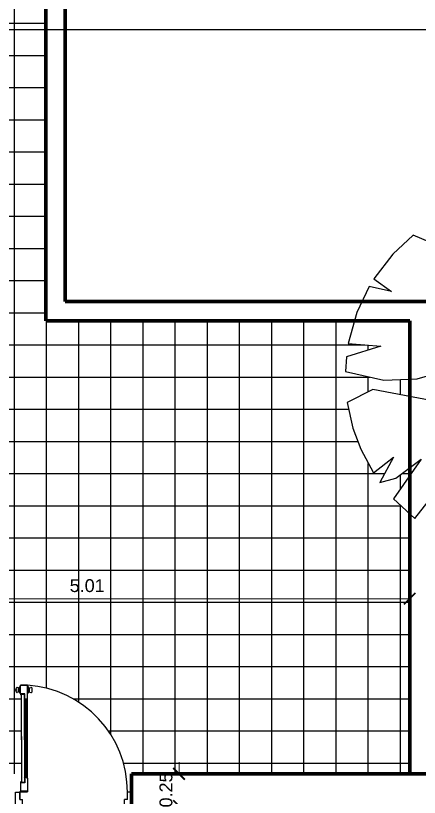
# Model space of a CAD drawing. Header units: inches. Extents: x 20.7 to 104.8, y 84.5 to 143.9.
# Drawn here: x 43.7 to 46.83, y 118.93 to 125.01 of the extents above; entities that cross this region are included whole.
import ezdxf

# ---------------------------------------------------------------- set-up
doc = ezdxf.new("R2010")
doc.units = ezdxf.units.IN
doc.header["$MEASUREMENT"] = 0
doc.linetypes.add('CONTINUA', pattern=[0])
for name, color, linetype in [('Cotas', 60, 'Continuous'), ('Linea de corte', 30, 'Continuous'), ('Puertas', 1, 'Continuous'), ('Textura piso', 8, 'Continuous'), ('Vegetación', 3, 'Continuous')]:
    doc.layers.add(name, color=color, linetype=linetype)
doc.layers.add('Paredes', color=5, linetype='Continuous', lineweight=80)
doc.styles.get("Standard").update_dxf_attribs({"font": 'arial.ttf'})
doc.dimstyles.new('Cotas', dxfattribs={"dimtxt": 0.1, "dimasz": 0.09, "dimexe": 0.2, "dimexo": 0.4, "dimgap": 0.05, "dimtad": 1, "dimzin": 0, "dimdsep": 46, "dimtxsty": 'Standard', "dimblk": 'ARCHTICK', "dimcen": 0.09, "dimse1": 1, "dimse2": 1, "dimclrd": 60, "dimclre": 256, "dimadec": 0, "dimazin": 0, "dimtfac": 1, "dimtix": 1, "dimtofl": 0, "dimtmove": 1, "dimatfit": 3, "dimfxl": 0, "dimtolj": 1, "dimtzin": 0, "dimlwd": 9, "dimarcsym": 0})

# ---------------------------------------------------------------- blocks, each defined once
blk = doc.blocks.new('árbol')
at = {"layer": 'Vegetación', "linetype": 'Continuous'}
for p, q in [((103.0222076694889, 11.25729875743868), (102.779826682866, 11.17266954058052)), ((103.23321974944, 11.29301399431409), (103.0222076694889, 11.25729875743868)), ((103.2278987157575, 11.01776936838923), (103.23321974944, 11.29301399431409)), ((103.5268911243759, 11.28894840731773), (103.3824249537018, 11.29866681866409)), ((103.3824249537018, 11.29866681866409), (103.4292114629993, 10.96777318098739)), ((103.531335369992, 11.06663427798718), (103.5268911243759, 11.28894840731773)), ((103.5939616571427, 11.27928590317724), (103.531335369992, 11.06663427798718)), ((103.794349001165, 11.2300350831629), (103.5939616571427, 11.27928590317724)), ((104.0261785075824, 11.13067868536127), (103.794349001165, 11.2300350831629)), ((102.8785494750383, 10.85174427855179), (102.6727891424101, 11.11821906223886)), ((102.6727891424101, 11.11821906223886), (102.6811556905737, 11.00925849839969)), ((102.779826682866, 11.17266954058052), (102.884919526488, 10.94292236837432)), ((104.0040594903028, 10.96713361889091), (104.0261785075824, 11.13067868536127)), ((102.6008463558759, 11.07475375930903), (102.4576168576255, 10.96874752361958)), ((102.6811556905737, 11.00925849839969), (102.6008463558759, 11.07475375930903)), ((104.1485731230436, 11.05627394561309), (104.0677887305904, 10.8764470279992)), ((104.2973224585699, 10.93965713180805), (104.1485731230436, 11.05627394561309)), ((103.3617358680957, 10.59341777564928), (103.2278987157575, 11.01776936838923)), ((103.4292114629993, 10.96777318098739), (103.3705492706071, 11.00241287276164)), ((103.3705492706071, 11.00241287276164), (103.4393532964084, 10.52152243285234)), ((102.4576168576255, 10.96874752361958), (102.7445655910083, 10.63114811820925)), ((102.884919526488, 10.94292236837432), (102.8785494750383, 10.85174427855179)), ((103.8218748039327, 10.62235085739624), (104.0040594903028, 10.96713361889091)), ((104.173840220665, 10.74866965664984), (104.2973224585699, 10.93965713180805)), ((104.0677887305904, 10.8764470279992), (103.8218748039327, 10.62235085739624)), ((104.361622925489, 10.87802365008125), (104.173840220665, 10.74866965664984)), ((104.5079932390945, 10.70171247680341), (104.361622925489, 10.87802365008125)), ((102.3096677072172, 10.82390678891723), (102.213342953493, 10.70141459456475)), ((102.4396531082761, 10.79258151756457), (102.3096677072172, 10.82390678891723)), ((102.429855376161, 10.52378543760884), (102.4396531082761, 10.79258151756457)), ((102.213342953493, 10.70141459456475), (102.1127925788733, 10.53403594735032)), ((104.6102665591254, 10.53105424728437), (104.5079932390945, 10.70171247680341)), ((102.7445655910083, 10.63114811820925), (102.8757865673342, 10.246502816055)), ((103.3414849326599, 10.14929015601672), (103.3617358680957, 10.59341777564928)), ((102.1127925788733, 10.53403594735032), (102.0358965525029, 10.38782515644993)), ((102.5948968020008, 10.31463499708808), (102.429855376161, 10.52378543760884)), ((103.4393532964084, 10.52152243285234), (103.3414849326599, 10.14929015601672)), ((104.5032664861112, 10.42383441536963), (104.6102665591254, 10.53105424728437)), ((103.949824783407, 10.37087838382876), (104.2553845661533, 10.45013606228854)), ((104.2553845661533, 10.45013606228854), (104.5032664861112, 10.42383441536963)), ((102.0358965525029, 10.38782515644993), (102.1744643890547, 10.28831654277482)), ((103.0029164218453, 10.11186256255297), (102.5589448204548, 10.44290453327874)), ((102.5589448204548, 10.44290453327874), (102.5948968020008, 10.31463499708808)), ((103.5942690299709, 10.09030862386292), (104.0833255720615, 10.32741666926609)), ((104.0833255720615, 10.32741666926609), (103.949824783407, 10.37087838382876)), ((102.0212010289784, 10.30719730882042), (101.9663534749175, 10.02977318711625)), ((102.1744643890547, 10.28831654277482), (102.0212010289784, 10.30719730882042)), ((104.2915007523393, 10.29849972900829), (104.1542452055522, 10.21107661404073)), ((104.7107860923157, 10.27128334014598), (104.2915007523393, 10.29849972900829)), ((104.3254924782004, 10.11647106043328), (104.7107860923157, 10.27128334014598)), ((102.8757865673342, 10.246502816055), (103.0029164218453, 10.11186256255297)), ((104.1542452055522, 10.21107661404073), (103.5942690299709, 10.09030862386292)), ((104.737095745367, 10.15792556821299), (104.5266410207993, 10.08984167011494)), ((104.761295594414, 9.91391265022829), (104.737095745367, 10.15792556821299)), ((104.5266410207993, 10.08984167011494), (104.3254924782004, 10.11647106043328)), ((101.9663534749175, 10.02977318711625), (101.9602151110776, 9.910440555441852)), ((101.9602151110776, 9.910440555441852), (102.3432683106391, 9.875893981878193)), ((104.7459225428373, 9.690688982898422), (104.761295594414, 9.91391265022829)), ((102.3432683106391, 9.875893981878193), (101.9617566156888, 9.831402475013114)), ((101.9617566156888, 9.831402475013114), (101.9724393174936, 9.713180037347641)), ((101.9724393174936, 9.713180037347641), (102.1246401438345, 9.729480048364877)), ((102.1246401438345, 9.729480048364877), (101.9875898872453, 9.622397468107295)), ((102.7754748525218, 9.556453531930075), (102.9612584959042, 9.721330753346663)), ((102.9612584959042, 9.721330753346663), (103.1599559498268, 9.711041305646162)), ((103.1599559498268, 9.711041305646162), (102.9432875895846, 9.618387387212458)), ((103.9343215560163, 9.583280075781985), (103.7441181647511, 9.715140831293198)), ((103.7441181647511, 9.715140831293198), (104.0671659752288, 9.63328466688808)), ((104.5318800109493, 9.67627102400617), (104.7459225428373, 9.690688982898422)), ((104.7270370218683, 9.589951598230726), (104.5318800109493, 9.67627102400617)), ((101.9875898872453, 9.622397468107295), (102.0501525304066, 9.404274206027068)), ((102.9432875895846, 9.618387387212458), (102.7555434737287, 9.399750367505277)), ((104.0671659752288, 9.63328466688808), (104.3214265669468, 9.364004609000993)), ((102.0501525304066, 9.404274206027068), (102.4387023927547, 9.596151867940925)), ((102.4387023927547, 9.596151867940925), (102.3810238640607, 9.490592759349681)), ((102.3810238640607, 9.490592759349681), (102.7754748525218, 9.556453531930075)), ((104.1913609797807, 9.250926697886513), (103.9343215560163, 9.583280075781985)), ((104.6583088152967, 9.370861122487945), (104.7270370218683, 9.589951598230726)), ((103.4467408424242, 9.135873721434287), (103.5843159458538, 9.510721291608803)), ((103.5843159458538, 9.510721291608803), (103.5629171420808, 9.230159269434893)), ((104.3214265669468, 9.364004609000993), (104.3439732390588, 9.481001033717178)), ((104.3439732390588, 9.481001033717178), (104.5698457039074, 9.191221488796913)), ((102.7555434737287, 9.399750367505277), (102.1160359585232, 9.25608586828325)), ((104.5698457039074, 9.191221488796913), (104.6583088152967, 9.370861122487945)), ((102.1160359585232, 9.25608586828325), (102.1902299330361, 9.12910630797289)), ((103.38187192053, 9.055968077179728), (103.3148716833887, 9.27982749665675)), ((103.3148716833887, 9.27982749665675), (103.4467408424242, 9.135873721434287)), ((104.4667416168553, 9.03883823583768), (104.1913609797807, 9.250926697886513)), ((103.5629171420808, 9.230159269434893), (103.4637451088735, 8.710702220447907)), ((102.1902299330361, 9.12910630797289), (102.3202462807714, 9.16068273235311)), ((102.3202462807714, 9.16068273235311), (102.2650941005769, 9.025755852753974)), ((103.3907023468685, 8.796649506805345), (103.38187192053, 9.055968077179728)), ((104.1518270650534, 8.890788106666136), (104.0055766704949, 9.086049693257493)), ((104.0055766704949, 9.086049693257493), (104.3131102526425, 8.871206888229885)), ((102.2650941005769, 9.025755852753974), (102.4120261629627, 8.867888167695803)), ((104.3131102526425, 8.871206888229885), (104.4667416168553, 9.03883823583768)), ((104.1119346065161, 8.716079120313196), (103.9907125563873, 8.873300295626109)), ((103.9907125563873, 8.873300295626109), (104.1852488332531, 8.765992153981884)), ((104.1852488332531, 8.765992153981884), (104.1518270650534, 8.890788106666136)), ((102.4120261629627, 8.867888167695803), (102.6042736743259, 8.71948706992859)), ((102.6042736743259, 8.71948706992859), (102.7032683566149, 8.857254481619677)), ((102.7032683566149, 8.857254481619677), (102.6637706020373, 8.68335748540676)), ((103.1070160845496, 8.520791657957304), (103.126808893583, 8.773766470855591)), ((103.126808893583, 8.773766470855591), (103.2089809507543, 8.505862080388255)), ((103.3249875437491, 8.49806975441038), (103.3907023468685, 8.796649506805345)), ((103.4637451088735, 8.710702220447907), (103.5636608511821, 8.51238551168364)), ((103.9276803810113, 8.617471244933476), (104.1119346065161, 8.716079120313196)), ((102.6637706020373, 8.68335748540676), (102.8645029444376, 8.588480494956741)), ((102.8645029444376, 8.588480494956741), (103.1070160845496, 8.520791657957304)), ((103.7643865155258, 8.557027647335211), (103.9276803810113, 8.617471244933476)), ((103.2089809507543, 8.505862080388255), (103.3249875437491, 8.49806975441038)), ((103.5636608511821, 8.51238551168364), (103.7643865155258, 8.557027647335211))]:
    blk.add_line(p, q, dxfattribs=at)
for p in [(103.794349001165, 11.2300350831629), (102.0289609000478, 10.33180010499174), (103.3607724388983, 9.898223543114767), (103.3607724388983, 9.898223543114767), (104.6925839777489, 9.464646981237799), (102.9271958766313, 8.56641200306678)]:
    blk.add_point(p, dxfattribs=at)
blk = doc.blocks.new('puerta2')
at = {"layer": 'Puertas'}
for p, q in [((150.3376989566191, 38.72223843111588), (150.3376989565512, 38.61423843005426)), ((150.3376989566191, 38.72223843111588), (150.3848409565614, 38.72223843018707)), ((150.3376989566191, 38.72223843111588), (150.3376989565512, 38.61423843005426)), ((150.3376989566191, 38.72223843111588), (150.3848409565614, 38.72223843018707)), ((150.3848409565614, 38.72223843018707), (150.3916989565334, 38.71538043060052)), ((150.3848409565614, 38.72223843018707), (150.3916989565334, 38.71538043060052)), ((150.3916989565334, 38.71538043060052), (150.3916989565117, 38.67039843122657)), ((150.3916989565334, 38.71538043060052), (150.3916989565117, 38.67039843122657)), ((151.190556956672, 38.72223842996501), (151.1836989566269, 38.71538043033505)), ((151.190556956672, 38.72223842996501), (151.1836989566269, 38.71538043033505)), ((151.1836989566269, 38.71538043033505), (151.1836989566052, 38.6703984309611)), ((151.1836989566269, 38.71538043033505), (151.1836989566052, 38.6703984309611)), ((151.2376989566142, 38.72223843089887), (151.190556956672, 38.72223842996501)), ((151.2376989566142, 38.72223843089887), (151.190556956672, 38.72223842996501)), ((151.2376989566142, 38.72223843089887), (151.2376989565462, 38.61423842983726)), ((151.2376989566142, 38.72223843089887), (151.2376989565462, 38.61423842983726)), ((150.3690189565731, 38.67039843009883), (150.3690189565052, 38.61423843081337)), ((150.3690189565731, 38.67039843009883), (150.3916989565117, 38.67039843122657)), ((150.3690189565731, 38.67039843009883), (150.3690189565052, 38.61423843081337)), ((150.3690189565731, 38.67039843009883), (150.3916989565117, 38.67039843122657)), ((150.3711789565139, 38.66823843078637), (150.3711789565381, 38.61423843118688)), ((150.3733389565468, 38.66823843115985), (150.3711789565139, 38.66823843078637)), ((150.3711789565139, 38.66823843078637), (150.3711789565381, 38.61423843118688)), ((150.3733389565468, 38.66823843115985), (150.3711789565139, 38.66823843078637)), ((150.3733389565468, 38.66823843115985), (150.3733389564547, 38.61423843156037)), ((150.3733389565468, 38.66823843115985), (150.3733389564547, 38.61423843156037)), ((151.2063789566602, 38.67039843022623), (151.1836989566052, 38.6703984309611)), ((151.2063789566602, 38.67039843022623), (151.1836989566052, 38.6703984309611)), ((151.2063789566602, 38.67039843022623), (151.2063789565923, 38.61423843094077)), ((151.2063789566602, 38.67039843022623), (151.2063789565923, 38.61423843094077)), ((150.3376989565512, 38.61423843005426), (150.3690189565052, 38.61423843081337)), ((150.3376989565512, 38.61423843005426), (150.3690189565052, 38.61423843081337)), ((150.3711789565381, 38.61423843118688), (150.3733389564547, 38.61423843156037)), ((150.3711789565381, 38.61423843118688), (150.3733389564547, 38.61423843156037)), ((150.3754989565119, 38.61207843038527), (150.3754989565361, 38.60991843069932)), ((150.3754989565119, 38.61207843038527), (150.4294989565209, 38.6120784304095)), ((150.3754989565119, 38.61207843038527), (150.3754989565361, 38.60991843069932)), ((150.3754989565119, 38.61207843038527), (150.4294989565209, 38.6120784304095)), ((150.4294989565452, 38.60991843072355), (150.3754989565361, 38.60991843069932)), ((150.4294989565452, 38.60991843072355), (150.3754989565361, 38.60991843069932)), ((150.3754989564786, 38.54090643132665), (150.3754989565604, 38.60775843101334)), ((150.429498956453, 38.6077584310376), (150.3754989565604, 38.60775843101334)), ((150.3754989565604, 38.60775843101334), (150.429498956453, 38.6077584310376)), ((150.3754989564786, 38.54090643132665), (150.3754989565604, 38.60775843101334)), ((150.429498956453, 38.6077584310376), (150.3754989565604, 38.60775843101334)), ((150.3754989565604, 38.60775843101334), (150.429498956453, 38.6077584310376)), ((150.4294989565452, 38.60991843072355), (150.4294989565209, 38.6120784304095)), ((150.4294989565452, 38.60991843072355), (150.4294989565209, 38.6120784304095)), ((150.4294989564798, 38.50661643051558), (150.429498956453, 38.6077584310376)), ((150.4294989564798, 38.50661643051558), (150.429498956453, 38.6077584310376)), ((151.2376989565462, 38.61423842983726), (151.2063789565923, 38.61423843094077)), ((151.2376989565462, 38.61423842983726), (151.2063789565923, 38.61423843094077)), ((150.4082769564752, 38.54090643117374), (150.3754989564786, 38.54090643132665)), ((150.4082769564752, 38.54090643117374), (150.3754989564786, 38.54090643132665)), ((150.3823569564533, 38.53874643073107), (150.3754989565029, 38.53874642977807)), ((150.3823569564533, 38.53874643073107), (150.3754989565029, 38.53874642977807)), ((150.382356956475, 38.53188843019149), (150.3823569564533, 38.53874643073107)), ((150.382356956475, 38.53188843019149), (150.3823569564533, 38.53874643073107)), ((150.3845169562099, 38.18285905120248), (150.3845169564862, 38.53874643110458)), ((150.3845169562698, 38.2082335345485), (150.3845169564862, 38.53874643110458)), ((150.3845169564862, 38.53874643110458), (150.4061169564666, 38.53874643111428)), ((150.4061169564666, 38.53874643111428), (150.3845169564862, 38.53874643110458)), ((150.3845169562099, 38.18285905120248), (150.3845169564862, 38.53874643110458)), ((150.3845169562698, 38.2082335345485), (150.3845169564862, 38.53874643110458)), ((150.3845169564862, 38.53874643110458), (150.4061169564666, 38.53874643111428)), ((150.4061169564666, 38.53874643111428), (150.3845169564862, 38.53874643110458)), ((150.4061169564561, 38.49975843128794), (150.4061169564666, 38.53874643111428)), ((150.4061169564561, 38.49975843128794), (150.4061169564666, 38.53874643111428)), ((150.4082769564891, 38.49975842979882), (150.4082769564752, 38.54090643117374)), ((150.4082769564891, 38.49975842979882), (150.4082769564752, 38.54090643117374)), ((150.4061169564561, 38.49975843128794), (150.4052597063923, 38.4989011804029)), ((150.4061169564561, 38.49975843128794), (150.4052597063923, 38.4989011804029)), ((150.4061169564616, 38.49804392975606), (150.4052597063923, 38.4989011804029)), ((150.4061169564616, 38.49804392975606), (150.4052597063923, 38.4989011804029)), ((150.4061169561903, 38.18285905121218), (150.4061169564616, 38.49804392975606)), ((150.4061169562502, 38.20823353455819), (150.4061169564616, 38.49804392975606)), ((150.4061169561903, 38.18285905121218), (150.4061169564616, 38.49804392975606)), ((150.4061169562502, 38.20823353455819), (150.4061169564616, 38.49804392975606)), ((150.4226409564347, 38.49975843088559), (150.4082769564891, 38.49975842979882)), ((150.4226409564347, 38.49975843088559), (150.4082769564891, 38.49975842979882)), ((150.4131228001399, 38.49975843104136), (150.4131227997845, 37.89133415609845)), ((150.4131228001399, 38.49975843104136), (150.4131227997845, 37.89133415609845)), ((150.419491358878, 38.49975842979944), (150.4194913584062, 37.89133415671917)), ((150.419491358878, 38.49975842979944), (150.4194913584062, 37.89133415671917)), ((150.4226409564347, 38.49975843088559), (150.4294989564798, 38.50661643051558)), ((150.4226409564347, 38.49975843088559), (150.4294989564798, 38.50661643051558)), ((150.4258597800136, 38.50297725446709), (150.4258597796573, 37.88811533329175)), ((150.4258597800136, 38.50297725446709), (150.4258597796573, 37.88811533329175)), ((150.4277137364567, 38.50483121124245), (150.4277137359652, 37.88626137638104)), ((150.4277137364567, 38.50483121124245), (150.4277137359652, 37.88626137638104)), ((150.4294989564798, 38.50661643051558), (150.4294989560513, 37.88447615635613)), ((150.4294989564798, 38.50661643051558), (150.4294989560513, 37.88447615635613)), ((150.3845169562698, 38.2082335345485), (150.3845169559935, 37.85234615650904)), ((150.3845169562698, 38.2082335345485), (150.3845169559935, 37.85234615650904)), ((150.3845169562099, 38.18285905120248), (150.3845169559935, 37.85234615650904)), ((150.3845169562099, 38.18285905120248), (150.3845169559935, 37.85234615650904)), ((150.4061169562502, 38.20823353455819), (150.4061169560952, 37.89304865601428)), ((150.4061169562502, 38.20823353455819), (150.4061169560952, 37.89304865601428)), ((150.4061169561903, 38.18285905121218), (150.4061169560952, 37.89304865601428)), ((150.4061169561903, 38.18285905121218), (150.4061169560952, 37.89304865601428)), ((150.371142871141, 37.84624837931411), (150.3754989559986, 37.84624837836029)), ((150.371142871141, 37.84624837931411), (150.3754989559986, 37.84624837836029)), ((150.3823569559605, 37.85234615613555), (150.3754989560102, 37.85234615518252)), ((150.3823569559605, 37.85234615613555), (150.3754989560102, 37.85234615518252)), ((150.408276956031, 37.85018615534364), (150.3754989560344, 37.85018615549657)), ((150.3754989560344, 37.85018615549657), (150.3754989559527, 37.78333415580988)), ((150.408276956031, 37.85018615534364), (150.3754989560344, 37.85018615549657)), ((150.3754989560344, 37.85018615549657), (150.3754989559527, 37.78333415580988)), ((150.3823569560553, 37.85920415667515), (150.3823569559605, 37.85234615613555)), ((150.3823569560553, 37.85920415667515), (150.3823569559605, 37.85234615613555)), ((150.3845169559935, 37.85234615650904), (150.4061169559739, 37.85234615651873)), ((150.4061169559739, 37.85234615651873), (150.3845169559935, 37.85234615650904)), ((150.3845169559935, 37.85234615650904), (150.4061169559739, 37.85234615651873)), ((150.4061169559739, 37.85234615651873), (150.3845169559935, 37.85234615650904)), ((150.4061169560952, 37.89304865601428), (150.4052597060314, 37.89219140699187)), ((150.4061169560952, 37.89304865601428), (150.4052597060314, 37.89219140699187)), ((150.4061169559843, 37.89133415634507), (150.4052597060314, 37.89219140699187)), ((150.4061169559843, 37.89133415634507), (150.4052597060314, 37.89219140699187)), ((150.4061169559843, 37.89133415634507), (150.4061169559739, 37.85234615651873)), ((150.4061169559843, 37.89133415634507), (150.4061169559739, 37.85234615651873)), ((150.4082769560172, 37.89133415671855), (150.408276956031, 37.85018615534364)), ((150.4226409560792, 37.89133415594268), (150.4082769560172, 37.89133415671855)), ((150.4082769560172, 37.89133415671855), (150.408276956031, 37.85018615534364)), ((150.4226409560792, 37.89133415594268), (150.4082769560172, 37.89133415671855)), ((150.4226409560792, 37.89133415594268), (150.4294989560513, 37.88447615635613)), ((150.4226409560792, 37.89133415594268), (150.4294989560513, 37.88447615635613)), ((150.4294989560513, 37.88447615635613), (150.4294989559617, 37.78333415583411)), ((150.4294989560513, 37.88447615635613), (150.4294989559617, 37.78333415583411)), ((150.4338550408652, 37.84624837929333), (150.4294989560076, 37.84624837838452)), ((150.4338550408652, 37.84624837929333), (150.4294989560076, 37.84624837838452)), ((150.3411757297816, 37.82361636500198), (150.3382263801992, 37.82361636481385)), ((150.3411757297816, 37.82361636500198), (150.3382263801992, 37.82361636481385)), ((150.3382263801992, 37.82361636481385), (150.3382263801439, 37.81623039191818)), ((150.3382263801992, 37.82361636481385), (150.3382263801439, 37.81623039191818)), ((150.3382263801439, 37.81623039191818), (150.3411757297264, 37.81623039210631)), ((150.3382263801439, 37.81623039191818), (150.3411757297264, 37.81623039210631)), ((150.3411757297087, 37.83134246062759), (150.3411757297994, 37.80850429648069)), ((150.3411757297087, 37.83134246062759), (150.3411757297994, 37.80850429648069)), ((150.3411757297264, 37.81623039210631), (150.3411757297816, 37.82361636500198)), ((150.3411757297264, 37.81623039210631), (150.3411757297816, 37.82361636500198)), ((150.359298956038, 37.83718971472116), (150.3499772589567, 37.83945351507029)), ((150.359298956038, 37.83718971472116), (150.3499772589567, 37.83945351507029)), ((150.3592989559542, 37.8026570428876), (150.3499772590375, 37.8003932408868)), ((150.3592989559542, 37.8026570428876), (150.3499772590375, 37.8003932408868)), ((150.359298956038, 37.83718971472116), (150.3592989559542, 37.8026570428876)), ((150.359298956038, 37.83718971472116), (150.3592989559542, 37.8026570428876)), ((150.3592989560381, 37.83007694344041), (150.3653739559634, 37.83007694274465)), ((150.3592989560381, 37.83007694344041), (150.3653739559634, 37.83007694274465)), ((150.3592989559542, 37.80976981416836), (150.3653739559959, 37.8097698134726)), ((150.3592989559542, 37.80976981416836), (150.3653739559959, 37.8097698134726)), ((150.3653739559634, 37.83007694274465), (150.3653739559959, 37.8097698134726)), ((150.3653739559634, 37.83007694274465), (150.3653739559959, 37.8097698134726)), ((150.3711428710483, 37.7935983783542), (150.3754989560223, 37.79359837926302)), ((150.3711428710483, 37.7935983783542), (150.3754989560223, 37.79359837926302)), ((150.4338550408889, 37.79359837833343), (150.4294989560313, 37.79359837928725)), ((150.4338550408889, 37.79359837833343), (150.4294989560313, 37.79359837928725)), ((150.4456989559594, 37.83007694347921), (150.439623956034, 37.83007694417497)), ((150.439623956034, 37.83007694417497), (150.4396239559501, 37.80976981304025)), ((150.4456989559594, 37.83007694347921), (150.439623956034, 37.83007694417497)), ((150.439623956034, 37.83007694417497), (150.4396239559501, 37.80976981304025)), ((150.4456989559918, 37.80976981420713), (150.4396239559501, 37.80976981304025)), ((150.4456989559918, 37.80976981420713), (150.4396239559501, 37.80976981304025)), ((150.4456989559593, 37.8371897128973), (150.4568563602184, 37.83945351567991)), ((150.4456989559593, 37.8371897128973), (150.4568563602184, 37.83945351567991)), ((150.4456989559593, 37.8371897128973), (150.4456989559919, 37.80265704292637)), ((150.4456989559593, 37.8371897128973), (150.4456989559919, 37.80265704292637)), ((150.4456989559919, 37.80265704292637), (150.4568563601829, 37.80039324149642)), ((150.4456989559919, 37.80265704292637), (150.4568563601829, 37.80039324149642)), ((150.4656578894565, 37.83134246008605), (150.4656578894309, 37.80850429780179)), ((150.4656578894565, 37.83134246008605), (150.4656578894309, 37.80850429780179)), ((150.4294989559617, 37.78333415583411), (150.3754989559527, 37.78333415580988)), ((150.3754989559527, 37.78333415580988), (150.4294989559617, 37.78333415583411)), ((150.4294989559617, 37.78333415583411), (150.3754989559527, 37.78333415580988)), ((150.3754989559527, 37.78333415580988), (150.4294989559617, 37.78333415583411))]:
    blk.add_line(p, q, dxfattribs=at)
at = {"layer": 'Puertas', "extrusion": (0, 0, -0.9999999999999999)}
blk.add_ellipse((150.373338956479, 38.61207843001178), major_axis=(0.001527350648308001, 0.001527350648308002), ratio=0.9999999999767395, start_param=-1.570796326554149, end_param=4.712388980625438, dxfattribs=at)
blk.add_ellipse((150.373338956479, 38.61207843001178), major_axis=(0.001527350648308001, 0.001527350648308002), ratio=0.9999999999767395, start_param=-1.570796326554149, end_param=4.712388980625438, dxfattribs=at)
at = {"layer": 'Puertas', "extrusion": (0, 0, -1)}
for centre, major_axis, ratio, start_param, end_param in [((150.3769181847156, 38.61113249054717), (-0.58652144871602, 0.5865214487160199), 0.9999999999999403, 2.352449978641211, 3.863557218504373), ((150.3823569564533, 38.53874643073107), (0.004849338308332562, 0.004849338308332563), 0.9999999999942492, 2.356194490841163, 3.926990817645954), ((150.3823569564533, 38.53874643073107), (0.004849338308332562, 0.004849338308332563), 0.9999999999942492, 2.356194490841163, 3.926990817645954), ((150.3454666295598, 37.84629328616255), (-0.01815587231763262, 0.01815587231763261), 0.9999999999995853, 2.357943461526905, 3.039769674775514), ((150.3454666295598, 37.84629328616255), (-0.01815587231763262, 0.01815587231763261), 0.9999999999995853, 2.357943461526905, 3.039769674775514), ((150.3823569559605, 37.85234615613555), (-0.004849338308320128, 0.004849338308320127), 0.9999999999993776, 5.497787144437664, 7.068583471238364), ((150.3823569559605, 37.85234615613555), (-0.004849338308320128, 0.004849338308320127), 0.9999999999993776, 5.497787144437664, 7.068583471238364), ((150.4595312825093, 37.84629328546882), (-0.01815587231766264, 0.01815587231766264), 0.9999999999975573, 4.814211960656692, 5.496038173771555), ((150.4595312825093, 37.84629328546882), (-0.01815587231766264, 0.01815587231766264), 0.9999999999975573, 4.814211960656692, 5.496038173771555), ((150.3493138688595, 37.83134245987094), (0.00575453332861223, 0.005754533328612231), 0.9999999999948769, 3.92699081764332, 5.579393892327413), ((150.3493138688595, 37.83134245987094), (0.00575453332861223, 0.005754533328612231), 0.9999999999948769, 3.92699081764332, 5.579393892327413), ((150.3493138688339, 37.80850429758668), (-0.005754533328589555, 0.005754533328589554), 0.9999999999993721, 3.845384069867563, 5.49778714443927), ((150.3493138688339, 37.80850429758668), (-0.005754533328589555, 0.005754533328589554), 0.9999999999993721, 3.845384069867563, 5.49778714443927), ((150.3454666295206, 37.79355347217871), (-0.01815587231764991, 0.01815587231764991), 0.9999999999982497, 1.672619307066969, 2.354445520181), ((150.3454666295206, 37.79355347217871), (-0.01815587231764991, 0.01815587231764991), 0.9999999999982497, 1.672619307066969, 2.354445520181), ((150.4595312824701, 37.79355347148503), (-0.01815587231756552, 0.01815587231756551), 0.9999999999990699, 5.499536115114926, 6.181362328365851), ((150.4595312824701, 37.79355347148503), (-0.01815587231756552, 0.01815587231756551), 0.9999999999990699, 5.499536115114926, 6.181362328365851), ((150.4575197503056, 37.83134246084267), (-0.005754533328605528, 0.005754533328605528), 0.9999999999994889, 0.7037914162778904, 2.356194490846043), ((150.4575197503056, 37.83134246084267), (-0.005754533328605528, 0.005754533328605528), 0.9999999999994889, 0.7037914162778904, 2.356194490846043), ((150.45751975028, 37.80850429669581), (-0.005754533328603435, 0.005754533328603434), 0.9999999999983523, 2.356194490849403, 4.00859756552886), ((150.45751975028, 37.80850429669581), (-0.005754533328603435, 0.005754533328603434), 0.9999999999983523, 2.356194490849403, 4.00859756552886)]:
    blk.add_ellipse(centre, major_axis=major_axis, ratio=ratio, start_param=start_param, end_param=end_param, dxfattribs=at)
blk = doc.blocks.new('_ArchTick')
at = {"color": 0, "linetype": 'ByBlock', "const_width": 0.15}
blk.add_lwpolyline([(-0.5, -0.5), (0.5, 0.5)], dxfattribs=at)
blk = doc.blocks.new('*D407')
at = {"layer": 'Cotas', "color": 60, "linetype": 'CONTINUA', "lineweight": 9, "transparency": 16777216}
blk.add_line((46.75959260785634, 120.4765970092122), (41.74765915143252, 120.4765970092122), dxfattribs=at)
at = {"layer": 'Defpoints', "color": 0, "transparency": 16777216}
for p in [(41.74765915143252, 120.4765970092122), (41.74765915143252, 120.4765970092122), (46.75959260785634, 120.4765970092122)]:
    blk.add_point(p, dxfattribs=at)
at = {"layer": 'Cotas', "color": 60, "lineweight": 9, "transparency": 16777216, "xscale": 0.09, "yscale": 0.09, "zscale": 0.09, "rotation": 180}
blk.add_blockref('_ArchTick', (41.74765915143252, 120.4765970092122), dxfattribs=at)
at = {"layer": 'Cotas', "color": 60, "lineweight": 9, "transparency": 16777216, "xscale": 0.09, "yscale": 0.09, "zscale": 0.09}
blk.add_blockref('_ArchTick', (46.75959260785634, 120.4765970092122), dxfattribs=at)
at = {"layer": 'Cotas', "color": 0, "transparency": 16777216, "insert": (44.25362587964443, 120.5776543079844), "char_height": 0.1, "attachment_point": 5}
blk.add_mtext('\\A1;5.01', dxfattribs=at)
blk = doc.blocks.new('*D321')
at = {"layer": 'Cotas', "color": 60, "linetype": 'CONTINUA', "lineweight": 9, "transparency": 16777216}
for p, q in [((44.96727665000508, 119.1155043267909), (44.96727665000508, 119.2055043267909)), ((44.96727665000508, 118.8655043268199), (44.96727665000508, 118.7755043268199))]:
    blk.add_line(p, q, dxfattribs=at)
at = {"layer": 'Defpoints', "color": 0, "transparency": 16777216}
for p in [(44.96727665000508, 119.1155043267909), (44.96727665000508, 119.1155043267909), (44.96727665000508, 118.8655043268199)]:
    blk.add_point(p, dxfattribs=at)
at = {"layer": 'Cotas', "color": 60, "lineweight": 9, "transparency": 16777216, "xscale": 0.09, "yscale": 0.09, "zscale": 0.09}
for p, rotation in [((44.96727665000508, 119.1155043267909), 270), ((44.96727665000508, 118.8655043268199), 90)]:
    blk.add_blockref('_ArchTick', p, dxfattribs=dict(at, rotation=rotation))
at = {"layer": 'Cotas', "color": 0, "transparency": 16777216, "insert": (44.86621935123289, 118.9905043268054), "char_height": 0.1, "attachment_point": 5, "rotation": 90}
blk.add_mtext('\\A1;0.25', dxfattribs=at)

msp = doc.modelspace()

# ---------------------------------------------------------------- hatches: boundary and pattern name
at = {"layer": 'Textura piso'}
h = msp.add_hatch(dxfattribs=at)
h.set_pattern_fill('ANSI37', color=256, scale=2, angle=315, style=0)
h.set_pattern_definition([(0, (0.1879038295239752, -18.05128980169419), (6.938893903907228e-17, 0.25), []), (90, (0.1879038295239752, -18.05128980169419), (-0.25, 6.938893903907228e-17), [])])
edge = h.paths.add_edge_path()
edge.add_ellipse((43.73687838165675, 118.9766102673596), major_axis=(0.5865214487160307, 0.5865214487160304), ratio=0.9999999999999027, start_angle=-45.21454470821902, end_angle=41.36552252760481, ccw=False)
edge.add_line((44.56633915394681, 118.973504326966), (44.59765915143251, 118.9735043280695))
edge.add_line((44.59765915143251, 118.9735043280695), (44.59765915143252, 119.1155043267909))
edge.add_line((44.59765915143252, 119.1155043267909), (46.75959260785635, 119.1155043267909))
edge.add_line((46.75959260785633, 119.1155043267909), (46.75959260785633, 121.1364613111247))
edge.add_line((46.75959260785635, 121.1364613111247), (46.63257595297162, 121.2528699795877))
edge.add_line((46.63257595297162, 121.2528699795877), (46.75959260785635, 121.4346861072634))
edge.add_line((46.75959260785635, 121.4346861072634), (46.75959260785635, 121.494622015374))
edge.add_line((46.75959260785635, 121.494622015374), (46.65215717140785, 121.4141531671768))
edge.add_line((46.65215717140785, 121.4141531671768), (46.52736121872363, 121.3807313989772))
edge.add_line((46.52736121872363, 121.3807313989772), (46.63466936036782, 121.575267675843))
edge.add_line((46.63466936036782, 121.575267675843), (46.47744818505493, 121.4540456257142))
edge.add_line((46.47744818505493, 121.4540456257142), (46.37884030967523, 121.6382998512189))
edge.add_line((46.37884030967523, 121.6382998512189), (46.31839671207696, 121.8015937167044))
edge.add_line((46.31839671207696, 121.8015937167044), (46.27375457642539, 122.0023193810482))
edge.add_line((46.27375457642538, 122.0023193810482), (46.47207128518966, 122.1022351233568))
edge.add_line((46.47207128518966, 122.1022351233568), (46.75959260785633, 122.0473430505378))
edge.add_line((46.75959260785635, 122.0473430505378), (46.75959260785635, 122.182141970247))
edge.add_line((46.75959260785635, 122.182141970247), (46.55801857154709, 122.1752778853618))
edge.add_line((46.55801857154709, 122.1752778853618), (46.25943881915212, 122.2409926884812))
edge.add_line((46.25943881915212, 122.2409926884812), (46.26723114513, 122.356999281476))
edge.add_line((46.26723114513, 122.356999281476), (46.53513553559741, 122.4391713386472))
edge.add_line((46.53513553559739, 122.4391713386472), (46.28216072269903, 122.4589641476806))
edge.add_line((46.28216072269903, 122.4589641476806), (46.3313528093512, 122.6352077933319))
edge.add_line((46.3313528093512, 122.6352077933319), (43.93187193619565, 122.6352077933319))
edge.add_line((43.93187193619565, 122.6352077933319), (43.93187193619565, 129.3970058728399))
edge.add_line((43.93187193619565, 129.3970058728399), (42.64765915143249, 129.3970058728399))
edge.add_line((42.64765915143249, 129.3970058728399), (42.64765915143249, 128.7070058728399))
edge.add_line((42.64765915143249, 128.7070058728399), (42.2476591514325, 128.7070058728399))
edge.add_arc((42.1976591514325, 128.7070058728399), 0.05, -90, 1.63140612130519e-11, ccw=False)
edge.add_arc((42.1976591514325, 128.7070058728399), 0.05, -180.00000000001626, -90, ccw=False)
edge.add_line((42.14765915143251, 128.7070058728399), (41.74765915143252, 128.7070058728399))
edge.add_line((41.74765915143252, 128.7070058728399), (41.74765915143252, 119.1155043267909))
edge.add_line((41.74765915143252, 119.1155043267909), (43.69765915143253, 119.1155043267909))
edge.add_line((43.69765915143253, 119.1155043267909), (43.69765915143252, 118.9735043278525))
edge.add_line((43.69765915143252, 118.9735043278525), (43.72930799211115, 118.9735043270855))
edge.add_ellipse((43.73329915342013, 118.975664327895), major_axis=(0.001527350648309777, -0.001527350648309778), ratio=0.9999999999767395, start_angle=90, end_angle=404.9999900935448, ccw=False)
edge.add_line((43.73545915350444, 118.9776144013422), (43.73545915341225, 119.0530136505731))
edge.add_ellipse((43.74231715339444, 119.0489963271757), major_axis=(0.004849338308339666, -0.004849338308339672), ratio=0.9999999999949449, start_angle=135.0000000371351, end_angle=225.0000000376622, ccw=False)
edge.add_line((43.74447715342136, 119.0567490284893), (43.74447715315107, 119.4048837067043))
edge.add_line((43.74447715315107, 119.4048837067043), (43.74447715293974, 119.7276439004602))
edge.add_ellipse((43.74231715290169, 119.7353966017712), major_axis=(0.004849338308325458, 0.004849338308325455), ratio=0.999999999996662, start_angle=135.0000000374217, end_angle=225.0000000380879, ccw=False)
edge.add_line((43.73545915298315, 119.7313792783407), (43.73545915297078, 119.7414943795465))
edge.add_line((43.73545915297078, 119.7414943795465), (43.731103068135, 119.7414943785927))
edge.add_ellipse((43.70542682650098, 119.7414494717443), major_axis=(0.01815587231779666, -0.01815587231779667), ratio=0.9999999999927778, start_angle=45.10020867616265, end_angle=84.16597305650603)
edge.add_line((43.72533415224059, 119.7576658151621), (43.71925915296191, 119.7576658144664))
edge.add_line((43.71925915296192, 119.7576658144664), (43.71925915297918, 119.7505530431856))
edge.add_line((43.71925915297918, 119.7505530431856), (43.70519591363912, 119.7471377459656))
edge.add_ellipse((43.7092740658007, 119.7564002980359), major_axis=(0.005754533328616031, -0.005754533328616034), ratio=0.9999999999957939, start_angle=225.0000000375392, end_angle=319.67572227145763, ccw=False)
edge.add_line((43.70113592664983, 119.7564002981958), (43.70113592668054, 119.7641263929048))
edge.add_line((43.70113592668054, 119.7641263929048), (43.69818657714033, 119.7641263930929))
edge.add_line((43.69818657714033, 119.7641263930929), (43.69818657708508, 119.7715123659886))
edge.add_line((43.69818657708508, 119.7715123659886), (43.7011359267099, 119.7715123658005))
edge.add_line((43.7011359267099, 119.7715123658005), (43.7011359267608, 119.7843200732249))
edge.add_ellipse((43.70927406577509, 119.7792384603201), major_axis=(0.005754533328598588, 0.005754533328598586), ratio=0.9999999999972087, start_angle=40.32427781040991, end_angle=135.0000000376389, ccw=False)
edge.add_line((43.70993745801452, 119.7873495165256), (43.72533415294606, 119.7836103830714))
edge.add_line((43.72533415294608, 119.7836103830713), (43.72533415293707, 119.7779729436031))
edge.add_ellipse((43.70542682646173, 119.7941892857281), major_axis=(0.01815587231773378, 0.01815587231773378), ratio=0.9999999999938775, start_angle=-84.16597297302403, end_angle=-45.10020860027818)
edge.add_line((43.73110306820688, 119.7941443795526), (43.73545915290639, 119.7941443786438))
edge.add_line((43.73545915290637, 119.7941443786438), (43.73545915289382, 119.8044086020969))
edge.add_line((43.73545915289382, 119.8044086020969), (43.78945914776834, 119.8044086020727))
h.paths.add_polyline_path([(43.22321747823611, 121.548449812622), (43.22514029284656, 121.4964894287114), (43.20398933213319, 121.440680127474), (43.17050761391867, 121.3758934587454), (43.1713635100355, 121.3668988654933), (43.1789927421991, 121.365626239603), (43.21937184901567, 121.3367593596526), (43.23667718050837, 121.2982701863855), (43.24244562433925, 121.2501587198014), (43.24244562433925, 121.221793872546), (43.27128784349402, 121.1866515839108), (43.30782132108986, 121.1135221547031), (43.32897228180326, 121.0827308160895), (43.32128102336191, 121.0134503042086), (43.27513347271446, 120.9788100482681), (43.22321747823609, 120.9653388376246), (43.18476118603002, 120.9922812589116), (43.18283837141979, 121.0249970561886), (43.20398933213315, 121.0211481388619), (43.18235766776718, 121.0355815788372), (43.15591896687549, 120.9922812589116), (43.09438889934556, 120.9595654616344), (43.01555350032292, 120.9422453336642), (43.00245113527924, 120.9541667590125), (42.94822790706608, 120.9338156626178), (42.93094965746914, 120.9133784537139), (42.9195523289323, 120.9081637915294), (42.90979869675577, 120.8691159044568), (42.88672492143216, 120.8537202351497), (42.86557396071878, 120.8575691524766), (42.84953686864974, 120.881645358733), (42.83480892695383, 120.8806626564367), (42.78097011786525, 120.9653388376246), (42.7636647863723, 121.0808063574262), (42.79065744099698, 121.175361426419), (42.74828226948999, 121.1981983358908), (42.70982597728374, 121.2193673811878), (42.69636627501148, 121.2617054717817), (42.70982597728376, 121.3040435623754), (42.7290541233869, 121.3425327356426), (42.72905412338689, 121.3694751569297), (42.74706102237256, 121.3842206712827), (42.7348225672178, 121.4291333754938), (42.7290541233869, 121.4714714660877), (42.73289975260737, 121.4791693007412), (42.74059101104869, 121.4772448420777), (42.74635945487961, 121.4637736314342), (42.75285910990033, 121.5006365016056), (42.76533949587166, 121.4975137373548), (42.76827004605636, 121.519511656425), (42.78577715439096, 121.5089984100231), (42.79635263474773, 121.5195829326717), (42.80404389318886, 121.5118850980182), (42.80981233701975, 121.446453503464), (42.82134922468158, 121.4560757967809), (42.83480892695383, 121.4753203834143), (42.84442300000539, 121.4560757967809), (42.8328861123436, 121.419511082177), (42.80938504488411, 121.3936378045919), (42.82134922468157, 121.3637017809397), (42.81173515163022, 121.3348349009893), (42.80212107857859, 121.3290615249992), (42.78827681338429, 121.3252126076725), (42.82327203929202, 121.3252126076725), (42.85980551688776, 121.3329104423259), (42.88672492143219, 121.3425327356427), (42.92902684285895, 121.3752485329198), (42.93015791027676, 121.3714750845603), (42.95594624740311, 121.3829463675731), (42.96705584292938, 121.3866527324066), (42.96556032045481, 121.3906442022267), (43.01170787110225, 121.4310578341571), (43.05115872258952, 121.4141358700483), (43.07131512402174, 121.4368312101471), (43.09813332779723, 121.4529358905407), (43.11938548927962, 121.5061117220282), (43.12323111850009, 121.5388275193052), (43.14245926460325, 121.5715433165824), (43.1732242983682, 121.5888634445525), (43.20783496135363, 121.581165609899)], flags=16)
edge = h.paths.add_edge_path(flags=0)
edge.add_line((43.12515393311054, 121.4560757967809), (43.10015734317648, 121.4541513381175))
edge.add_line((43.14822770843415, 121.4329822928205), (43.12515393311054, 121.4560757967809))
edge.add_line((43.16745585453731, 121.4079643301968), (43.14822770843415, 121.4329822928205))
edge.add_line((43.1713635100355, 121.3668988654933), (43.16745585453731, 121.4079643301968))
edge.add_line((42.93094965746917, 120.9133784537139), (42.86365114610834, 120.8825871151003))
edge.add_line((42.86365114610834, 120.8825871151003), (42.83480892695383, 120.8806626564367))
edge.add_line((43.00284852600765, 121.3403502879557), (43.00893279446058, 121.3427860762156))
edge.add_line((43.02779402666459, 121.3196460877464), (43.03326986827227, 121.3196460877464))
h.paths.add_polyline_path([(42.35128574646272, 128.5710422993627), (42.35128574646272, 128.316844851411), (42.04403255640229, 128.316844851411), (42.04403255640229, 128.5710422993627)], flags=24)
h.paths.add_polyline_path([(42.23778877800044, 124.0113464364412), (42.92575603584491, 124.0113464364412), (42.92575603584491, 123.8896001881465), (42.23778877800044, 123.8896001881465)], flags=24)
h.paths.add_polyline_path([(41.97877303980314, 124.3293088957853), (43.11465282489381, 124.3293088957853), (43.11465282489381, 124.1043088957853), (41.97877303980314, 124.1043088957853)], flags=24)

# ---------------------------------------------------------------- linework, layer by layer
at = {"layer": 'Linea de corte'}
msp.add_line((52.4075733872574, 124.897006001455), (39.99765915143249, 124.897006001455), dxfattribs=at)
at = {"layer": 'Paredes'}
for p, q in [((43.93187193619565, 129.3970058728399), (43.93187193619565, 122.6352077933319)), ((44.08187193619564, 129.3970058728399), (44.08187193619564, 122.7852077933319)), ((44.08187193619564, 122.7852077933319), (46.90959260785635, 122.7852077933319)), ((43.93187193619565, 122.6352077933319), (46.75959260785635, 122.6352077933319)), ((46.75959260785635, 122.6352077933319), (46.75959260785633, 119.1125478319091)), ((46.90959260785634, 119.1155043267909), (44.59765915143252, 119.1155043267909)), ((44.5976591514325, 118.8655043267908), (44.59765915143252, 119.1155043267908))]:
    msp.add_line(p, q, dxfattribs=at)

# ---------------------------------------------------------------- block references
at = {"xscale": -1, "rotation": 180}
msp.add_blockref('puerta2', (-106.6400398030588, 157.5877427579069), dxfattribs=at)
at = {"layer": 'Vegetación', "rotation": 270}
msp.add_blockref('árbol', (37.76136906474176, 225.5659802322302), dxfattribs=at)

# ---------------------------------------------------------------- dimensions: what is measured, and where the dimension line sits
at = {"layer": 'Cotas'}
dim = msp.add_linear_dim(base=(41.74765915143252, 120.4765970092122), p1=(46.75959260785634, 120.4765970092122), p2=(41.74765915143252, 120.4765970092122), dimstyle='Cotas', dxfattribs=at)
dim.commit()
dim.dimension.update_dxf_attribs({"geometry": '*D407', "text_midpoint": (44.25362587964443, 120.5776543079844)})
dim = msp.add_linear_dim(base=(44.96727665000508, 119.1155043267909), p1=(44.96727665000508, 118.8655043268199), p2=(44.96727665000508, 119.1155043267909), angle=270, dimstyle='Cotas', dxfattribs=at)
dim.commit()
dim.dimension.update_dxf_attribs({"geometry": '*D321', "text_midpoint": (44.86621935123289, 118.9905043268054)})

doc.saveas('drawing.dxf')
